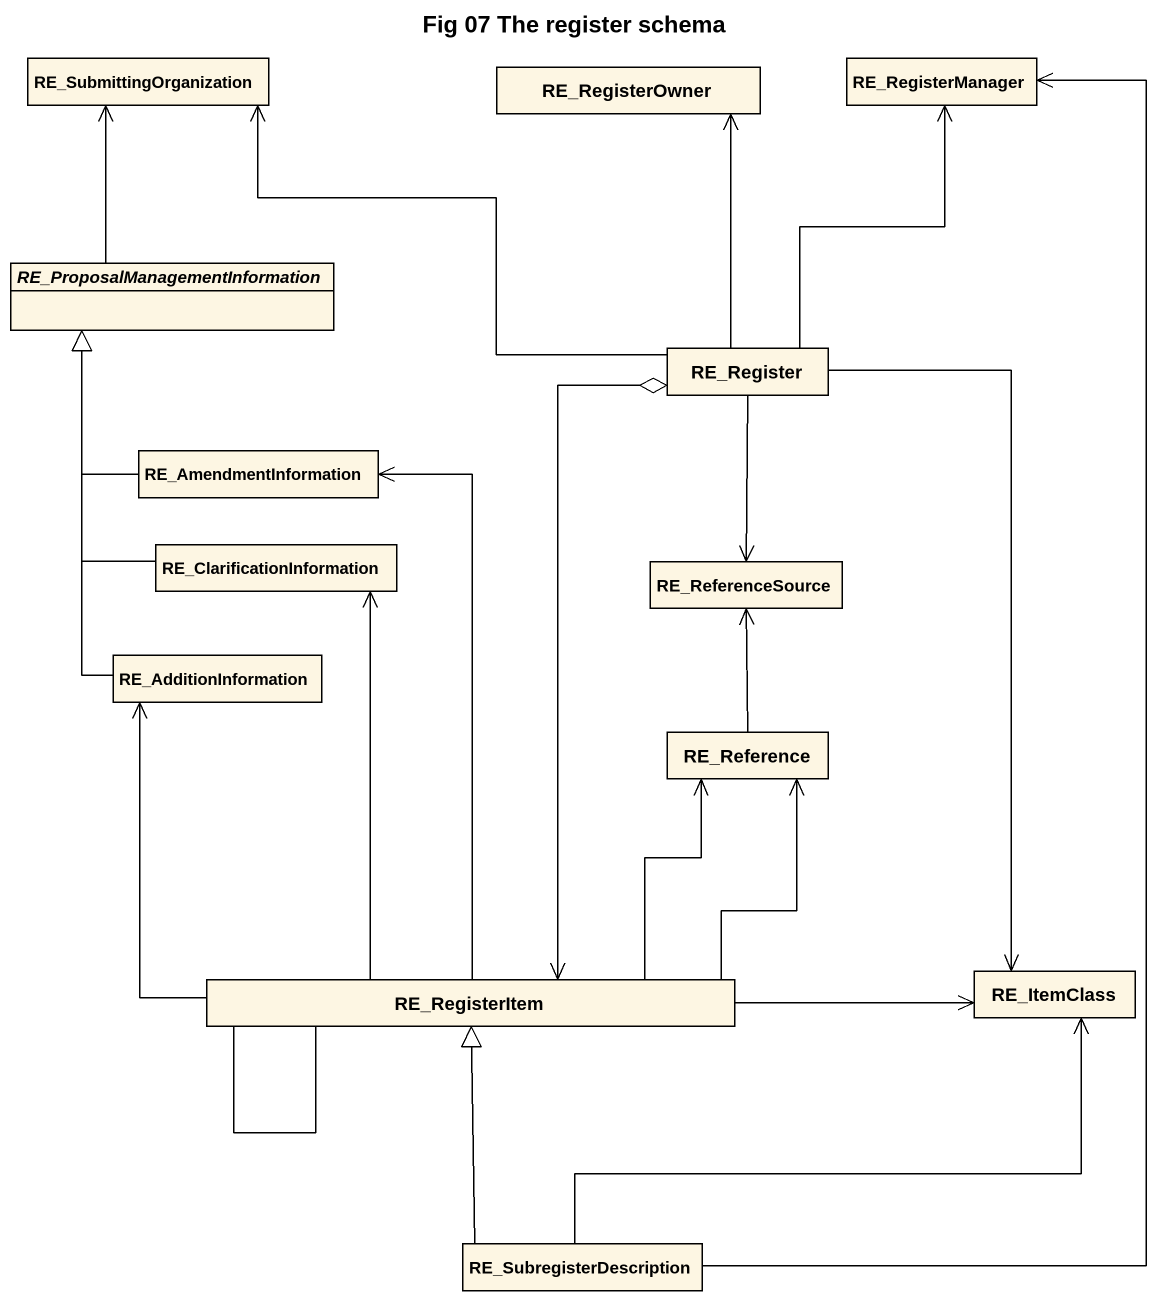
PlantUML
@startuml
title Fig 07 The register schema
hide circle
hide empty members
class RE_SubmittingOrganization
class RE_RegisterOwner
class RE_RegisterManager
abstract class "RE_ProposalManagementInformation" as RE_ProposalManagementInforma
class RE_Register
class RE_AmendmentInformation
class RE_ClarificationInformation
class RE_ReferenceSource
class RE_AdditionInformation
class RE_Reference
class RE_RegisterItem
class RE_ItemClass
class RE_SubregisterDescription
RE_SubmittingOrganization <-- RE_ProposalManagementInforma
RE_Register -left-> RE_SubmittingOrganization
RE_Register -up-> RE_RegisterOwner
RE_Register -up-> RE_RegisterManager
RE_Register --> RE_ReferenceSource
RE_Register o--> RE_RegisterItem
RE_Register --> RE_ItemClass
RE_AmendmentInformation -up-|> RE_ProposalManagementInforma
RE_ClarificationInformation -up-|> RE_ProposalManagementInforma
RE_AdditionInformation -up-|> RE_ProposalManagementInforma
RE_Reference -up-> RE_ReferenceSource
RE_RegisterItem -up-> RE_AmendmentInformation
RE_RegisterItem -up-> RE_ClarificationInformation
RE_RegisterItem -up-> RE_AdditionInformation
RE_RegisterItem -up-> RE_Reference
RE_RegisterItem -up-> RE_Reference
RE_RegisterItem -- RE_RegisterItem
RE_RegisterItem -right-> RE_ItemClass
RE_SubregisterDescription -up-> RE_RegisterManager
RE_SubregisterDescription -up-|> RE_RegisterItem
RE_SubregisterDescription -right-> RE_ItemClass
@enduml
